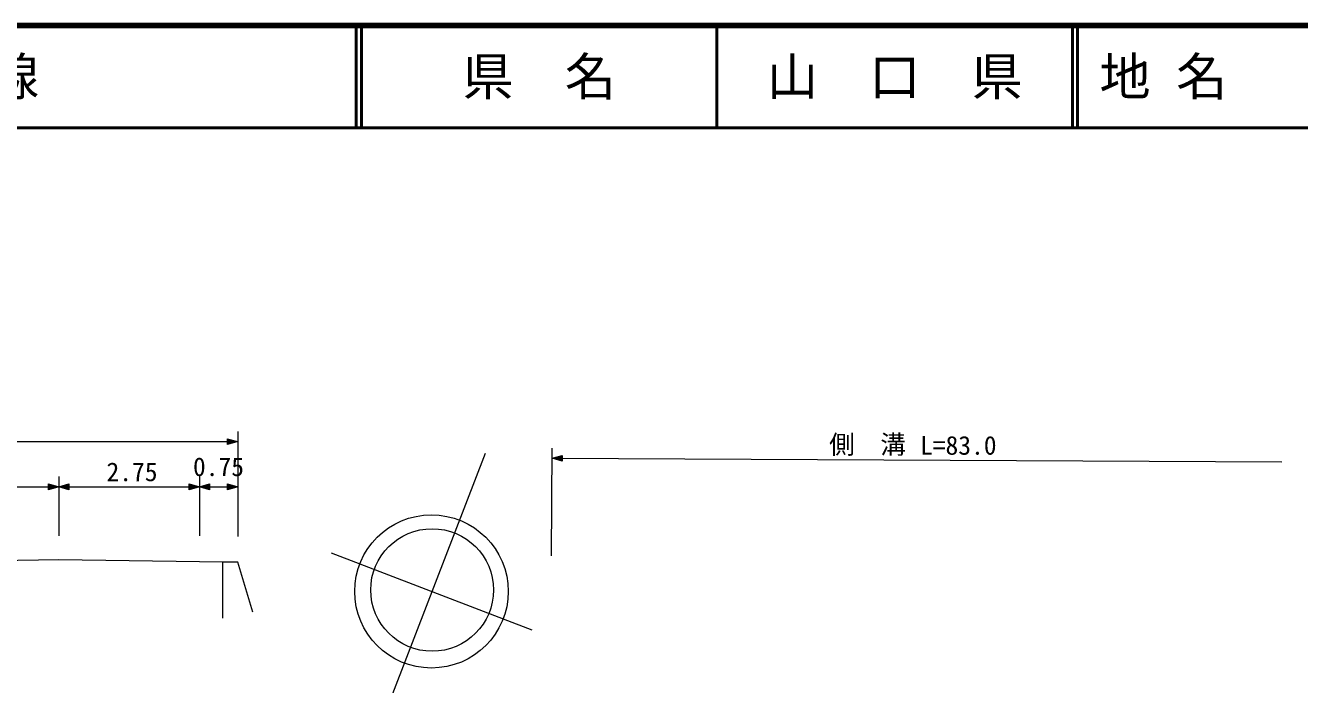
# Model space of a CAD drawing. Units: millimetres, scale not verified, with parts at other scales. Extents: x 40000 to 680000, y 20000 to 380000.
# Drawn here: x 265424 to 389935, y 315576 to 380000 of the extents above; entities that cross this region are included whole.
import ezdxf
from ezdxf.enums import TextEntityAlignment as Align

# ---------------------------------------------------------------- set-up
doc = ezdxf.new("R2010")
doc.units = ezdxf.units.MM
doc.header["$LTSCALE"] = 1000
for name, color, linetype, lineweight in [('M-BGD', 7, 'Continuous', 13), ('M-BMK-SRVR', 3, 'Continuous', 13), ('M-STR-HTXT', 7, 'Continuous', 13), ('M-TTL', 2, 'Continuous', 140), ('M-TTL-LINE', 7, 'Continuous', 50)]:
    doc.layers.add(name, color=color, linetype=linetype, lineweight=lineweight)
doc.layers.add('M-TTL-TXT', color=7, linetype='Continuous')
doc.styles.add('ＭＳ ゴシック', font='')
doc.styles.get('ＭＳ ゴシック').set_extended_font_data('MS Gothic')

msp = doc.modelspace()

# ---------------------------------------------------------------- linework, layer by layer
at = {"layer": 'M-BGD'}
for p, q in [((268674, 327764), (254924, 327558)), ((282424, 327558), (268674, 327764)), ((284674, 327524), (282424, 327558)), ((286174, 327524), (284674, 327524)), ((284674, 327524), (284674, 322057)), ((287638, 322644), (286174, 327524))]:
    msp.add_line(p, q, dxfattribs=at)
at = {"layer": 'M-BMK-SRVR'}
for p, q in [((310338, 338175), (298500, 307389)), ((314945, 320903), (295337, 328417))]:
    msp.add_line(p, q, dxfattribs=at)
for centre, major_axis in [((305102, 324675), (7501, 0)), ((305166, 324819), (6001, 0))]:
    msp.add_ellipse(centre, major_axis=major_axis, ratio=0.998205, dxfattribs=at)
at = {"layer": 'M-STR-HTXT'}
for p, q in [((286174, 340325), (286174, 330040)), ((240174, 339325), (286174, 339325)), ((285174, 339045), (285174, 339605)), ((285174, 339605), (286174, 339325)), ((286174, 339325), (285174, 339045)), ((285214, 339125), (285214, 339525)), ((285214, 339525), (285894, 339325)), ((285894, 339325), (285214, 339125)), ((285254, 339205), (285254, 339445)), ((285254, 339445), (285734, 339325)), ((285734, 339325), (285254, 339205)), ((285294, 339285), (285294, 339365)), ((285294, 339365), (285494, 339325)), ((285494, 339325), (285294, 339285)), ((316840, 328154), (316892, 338686)), ((316887, 337688), (317889, 337962)), ((316887, 337688), (388216, 337337)), ((317886, 337403), (316887, 337688)), ((317167, 337686), (317848, 337883)), ((317846, 337483), (317167, 337686)), ((317327, 337685), (317808, 337803)), ((317807, 337563), (317327, 337685)), ((317567, 337684), (317767, 337723)), ((317767, 337643), (317567, 337684)), ((317767, 337723), (317767, 337643)), ((317808, 337803), (317807, 337563)), ((317848, 337883), (317846, 337483)), ((317889, 337962), (317886, 337403)), ((267674, 334620), (267674, 335180)), ((267674, 335180), (268674, 334900)), ((267714, 334700), (267714, 335100)), ((267714, 335100), (268394, 334900)), ((267754, 334780), (267754, 335020)), ((267754, 335020), (268234, 334900)), ((267794, 334860), (267794, 334940)), ((267794, 334940), (267994, 334900)), ((268674, 335900), (268674, 330127)), ((268674, 334900), (269674, 335180)), ((268954, 334900), (269634, 335100)), ((269114, 334900), (269594, 335020)), ((269354, 334900), (269554, 334940)), ((269554, 334940), (269554, 334860)), ((269594, 335020), (269594, 334780)), ((269634, 335100), (269634, 334700)), ((269674, 335180), (269674, 334620)), ((281424, 334620), (281424, 335180)), ((281424, 335180), (282424, 334900)), ((281464, 334700), (281464, 335100)), ((281464, 335100), (282144, 334900)), ((281504, 334780), (281504, 335020)), ((281504, 335020), (281984, 334900)), ((281544, 334860), (281544, 334940)), ((281544, 334940), (281744, 334900)), ((282424, 335900), (282424, 330127)), ((282424, 334900), (283424, 335180)), ((282704, 334900), (283384, 335100)), ((282864, 334900), (283344, 335020)), ((283104, 334900), (283304, 334940)), ((283304, 334940), (283304, 334860)), ((283344, 335020), (283344, 334780)), ((283384, 335100), (283384, 334700)), ((283424, 335180), (283424, 334620)), ((285174, 334620), (285174, 335180)), ((285174, 335180), (286174, 334900)), ((285214, 334700), (285214, 335100)), ((285214, 335100), (285894, 334900)), ((285254, 334780), (285254, 335020)), ((285254, 335020), (285734, 334900)), ((285294, 334860), (285294, 334940)), ((285294, 334940), (285494, 334900)), ((286174, 335900), (286174, 330127)), ((286174, 335900), (286174, 330127)), ((254924, 334900), (268674, 334900)), ((268674, 334900), (267674, 334620)), ((268394, 334900), (267714, 334700)), ((268234, 334900), (267754, 334780)), ((267994, 334900), (267794, 334860)), ((268674, 334900), (282424, 334900)), ((269674, 334620), (268674, 334900)), ((269634, 334700), (268954, 334900)), ((269594, 334780), (269114, 334900)), ((269554, 334860), (269354, 334900)), ((282424, 334900), (281424, 334620)), ((282144, 334900), (281464, 334700)), ((281984, 334900), (281504, 334780)), ((281744, 334900), (281544, 334860)), ((282424, 334900), (286174, 334900)), ((283424, 334620), (282424, 334900)), ((283384, 334700), (282704, 334900)), ((283344, 334780), (282864, 334900)), ((283304, 334860), (283104, 334900)), ((286174, 334900), (285174, 334620)), ((285894, 334900), (285214, 334700)), ((285734, 334900), (285254, 334780)), ((285494, 334900), (285294, 334860))]:
    msp.add_line(p, q, dxfattribs=at)
at = {"layer": 'M-TTL'}
msp.add_line((680000, 380000), (40000, 380000), dxfattribs=at)
at = {"layer": 'M-TTL-LINE'}
for p, q in [((297750, 380000), (297750, 370000)), ((298250, 380000), (298250, 370000)), ((333000, 380000), (333000, 370000)), ((367750, 380000), (367750, 370000)), ((368250, 380000), (368250, 370000)), ((40000, 370000), (680000, 370000))]:
    msp.add_line(p, q, dxfattribs=at)

# ---------------------------------------------------------------- texts
at = {"layer": 'M-STR-HTXT', "style": 'ＭＳ ゴシック'}
for s, p in [('側\u3000溝', (343963, 337578)), ('L=83.0', (352846, 337488)), ('0.75', (281793, 335400)), ('2.75', (273343, 334900))]:
    msp.add_text(s, height=1833, dxfattribs=at).set_placement(p, align=Align.BOTTOM_LEFT)
at = {"layer": 'M-TTL-TXT', "style": 'ＭＳ ゴシック'}
for s, p in [('主要地方道周東美川線', (216734, 375000)), ('地 名', (370380, 375000))]:
    msp.add_text(s, height=3666, dxfattribs=at).set_placement(p, align=Align.MIDDLE_LEFT)
for s, p in [('県\u3000名', (315625, 375000)), ('山\u3000口\u3000県', (350375, 375000))]:
    msp.add_text(s, height=3666, dxfattribs=at).set_placement(p, align=Align.MIDDLE_CENTER)

doc.saveas('drawing.dxf')
